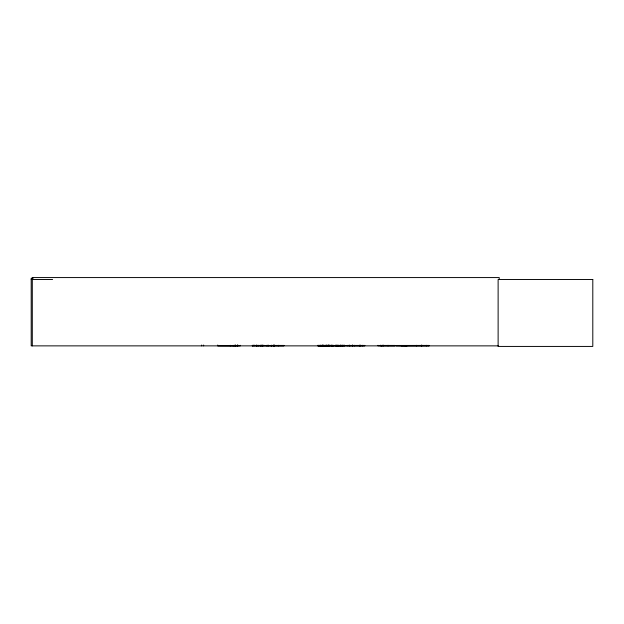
<?xml version="1.0" encoding="UTF-8"?>
<svg xmlns="http://www.w3.org/2000/svg" width="624" height="624" viewBox="0 0 624 624"><rect width="100%" height="100%" fill="white"/><g stroke="black" fill="none" stroke-linecap="round" stroke-linejoin="round"><path stroke-width="0.94" d="M230.217 345.844L230.225 345.314M240.302 345.314L240.256 345.868L217.753 345.836L217.753 345.033M327.678 345.361L327.787 345.844L317.717 345.844L317.717 345.314M428.977 345.423L428.984 345.852L428.992 345.423L396.692 345.462L406.926 345.813M327.748 345.797L327.756 345.314M401.731 345.626L428.992 345.602M340.298 345.797L340.244 345.314M338.083 345.782L338.044 345.314M352.622 345.727L352.544 345.173M327.249 345.844L327.226 345.314M396.193 345.868L428.992 345.813M252.299 345.797L283.897 345.829M252.595 345.797L252.65 345.361M33.15 278.273L31.2 278.273L31.2 345.868L498.248 345.868M31.2 279.529L52.603 279.529M252.361 345.431L264.857 345.431M271.393 345.431L283.889 345.431M351.257 345.431L364.728 345.431M382.535 345.431L395.031 345.431M217.753 345.657L237.822 345.657M252.338 345.595L283.912 345.595M351.234 345.61L364.751 345.595M382.512 345.595L395.054 345.61M364.736 345.829L342.935 345.797M395.047 345.829L377.996 345.797L377.996 345.314M359.954 345.782L360.009 345.173M271.463 345.797L271.401 345.361M261.144 345.797L261.191 345.173M344.643 345.782L344.627 345.314M499.223 279.529L499.223 277.571L32.3 277.571L32.3 345.868M426.652 345.314L426.652 345.868M421.808 345.173L421.808 345.868M421.457 345.173L421.457 345.868M416.614 345.314L416.614 345.868M406.786 345.454L406.786 345.868M388.034 345.314L388.034 345.868M383.191 345.173L383.191 345.868M382.84 345.173L382.84 345.868M380.39 345.173L380.39 345.868M362.404 345.314L362.404 345.868M360.103 345.173L360.103 345.868M359.869 345.314L359.869 345.868M354.331 345.314L354.331 345.868M352.693 345.314L352.693 345.868M352.459 345.173L352.459 345.868M350.158 345.314L350.158 345.868M349.362 345.173L349.362 345.868M349.027 345.173L349.027 345.868M347.194 345.314L347.194 345.868M344.074 345.173L344.074 345.868M343.925 345.173L343.925 345.868M342.958 345.314L342.958 345.868M342.81 345.314L342.81 345.868M342.724 345.314L342.724 345.868M342.537 345.314L342.537 345.868M342.116 345.314L342.116 345.868M342.061 345.314L342.061 345.868M341.398 345.314L341.398 345.868M341.227 345.314L341.227 345.868M340.954 345.314L340.954 345.868M340.844 345.314L340.844 345.868M340.805 345.314L340.805 345.868M340.642 345.314L340.642 345.868M340.431 345.314L340.486 345.868M340.392 345.314L340.392 345.868L330.58 345.868L330.72 345.314M340.018 345.314L340.002 345.868M339.394 345.314L339.394 345.868M338.497 345.314L338.497 345.868M338.317 345.314L338.317 345.868M338.169 345.314L338.169 345.868M337.951 345.314L337.951 345.868M337.054 345.173L337.054 345.868M336.905 345.173L336.781 345.868M336.266 345.314L336.266 345.868M336.024 345.173L336.086 345.868M335.689 345.173L335.689 345.868M333.918 345.314L333.918 345.868M333.785 345.314L333.739 345.868M332.6 345.314L332.6 345.868M332.428 345.314L332.428 345.868M332.155 345.314L332.179 345.868M332.038 345.314L332.007 345.868M331.874 345.314L331.882 345.868M331.835 345.314L331.835 345.868M331.617 345.314L331.687 345.868M331.445 345.314L331.445 345.868M331.235 345.314L331.235 345.868M331.055 345.314L331.055 345.868M330.541 345.314L330.541 345.868M329.698 345.314L329.698 345.868M329.519 345.314L329.597 345.868M329.363 345.314L329.363 345.868M329.144 345.314L329.144 345.868M329.059 345.314L329.043 345.868M328.895 345.173L328.864 345.868L328.817 345.314M328.622 345.314L328.622 345.868M328.388 345.033L328.388 345.868M327.982 345.314L327.982 345.868M327.155 345.314L327.155 345.868M326.438 345.033L326.438 345.868M326.079 345.173L326.079 345.868M325.361 345.314L325.361 345.868M325.159 345.314L325.12 345.868M324.94 345.314L324.94 345.868M324.519 345.314L324.464 345.868M323.583 345.314L323.63 345.868M323.357 345.314L323.38 345.868M323.24 345.314L323.209 345.868M323.076 345.314L323.084 345.868M322.904 345.173L322.967 345.868M322.764 345.314L322.819 345.868M322.647 345.314L322.647 345.868M322.553 345.173L322.569 345.868M322.382 345.314L322.382 345.868M322.132 345.314L322.117 345.868M321.742 345.314L321.742 345.868M321.485 345.314L321.485 345.868M320.9 345.314L320.798 345.868M320.564 345.314L320.564 345.868M320.455 345.314L320.424 345.868L320.346 345.314M320.042 345.314L320.018 345.868M319.823 345.314L319.823 345.868M319.184 345.314L319.184 345.868M318.482 345.314L318.482 345.868M318.357 345.314L318.357 345.868M278.296 345.314L278.296 345.868M274.576 345.173L274.583 345.868M274.045 345.033L274.045 345.868M273.819 345.173L273.819 345.868M273.499 345.314L273.499 345.868M273.437 345.314L273.437 345.868M271.339 345.314L271.339 345.868M271.159 345.314L271.159 345.868M268.141 345.173L268.141 345.868M267.977 345.173L267.977 345.868M266.768 345.314L266.76 345.868M262.961 345.173L262.961 345.868M262.751 345.173L262.751 345.868M262.4 345.314L262.4 345.868M261.035 345.173L261.035 345.868M260.731 345.314L260.731 345.868M258.734 345.314L258.734 345.868M257.829 345.314L257.829 345.868M256.721 345.173L256.721 345.868M256.511 345.173L256.511 345.868M253.976 345.033L253.976 345.868M252.712 345.314L252.712 345.868M237.822 345.033L237.822 345.868M237.643 345.173L237.643 345.868M237.393 345.173L237.393 345.868M235.412 345.173L235.42 345.868M235.147 345.033L235.147 345.868M235.061 345.173L235.076 345.868M233.165 345.314L233.165 345.868M203.642 345.033L203.642 345.868M201.692 345.033L201.692 345.868M401.747 345.423L401.809 345.868L401.731 345.423M592.8 279.529L498.124 279.529L498.124 346.429L592.8 346.429L592.8 279.529M381.537 345.868L381.537 345.314L381.475 345.868M337.459 345.868L337.459 345.314L337.42 345.868M323.794 345.868L323.794 345.314L323.778 345.868"/></g></svg>
